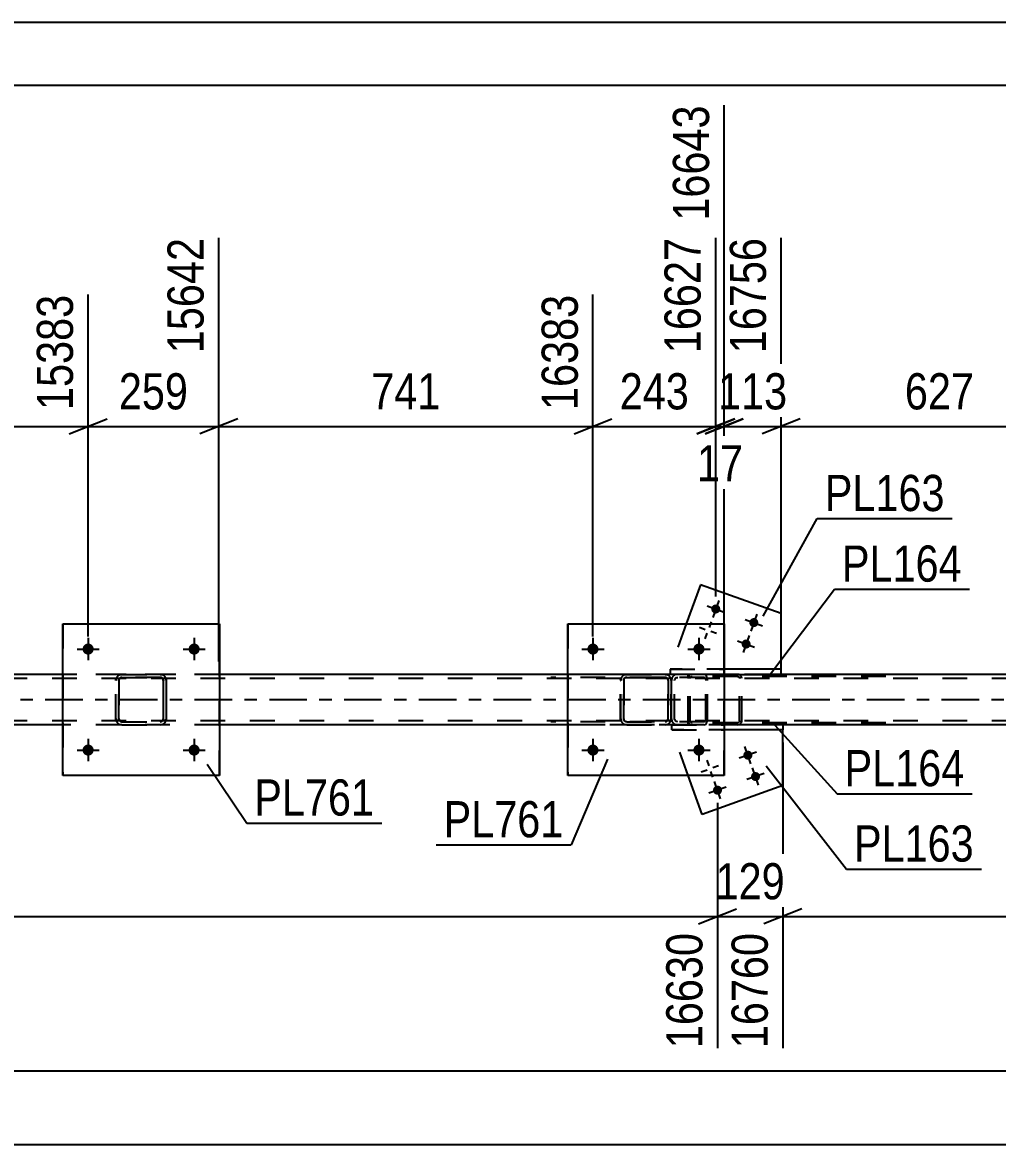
# Model space of a CAD drawing. Header units: millimetres. Extents: x 0 to 841, y 0 to 594.
# Drawn here: x 649.3 to 726.6, y 505.1 to 594 of the extents above; entities that cross this region are included whole.
import ezdxf

# ---------------------------------------------------------------- set-up
doc = ezdxf.new("R2010")
doc.units = ezdxf.units.MM
doc.linetypes.add('DXK_LINE_DOT2', pattern=[3.9198, 1.9599, -1.9599])
doc.linetypes.add('DXK_LINE_DOT3', pattern=[5.9187, 2.979, -0.9799, 0.9799, -0.9799])
doc.styles.add('Arial Narrow', font='ARIALN.TTF', dxfattribs={"height": 0.2})

# ---------------------------------------------------------------- blocks, each defined once
blk = doc.blocks.new('Unknown-318889158-1133')
at = {"color": 5, "linetype": 'Continuous'}
for p, q in [((841, 594), (0, 594)), ((836, 589), (5, 589))]:
    blk.add_line(p, q, dxfattribs=at)
blk = doc.blocks.new('Part-318889158-5027 - 5006')
at = {"color": 7, "linetype": 'DXK_LINE_DOT2'}
for p, q in [((702.38, 542.36), (702.249, 542.336)), ((717.709, 542.36), (702.38, 542.36)), ((706.086, 542.336), (705.955, 542.36)), ((702.065, 542.163), (702.039, 542.04)), ((702.039, 538.68), (702.039, 542.04)), ((702.209, 542.04), (702.222, 542.101)), ((702.209, 538.68), (702.209, 542.04)), ((702.222, 542.101), (702.259, 542.153)), ((702.259, 542.153), (702.314, 542.188)), ((702.314, 542.188), (702.38, 542.2)), ((717.709, 542.2), (702.38, 542.2)), ((705.955, 542.2), (706.02, 542.188)), ((706.02, 542.188), (706.045, 542.173)), ((706.045, 542.173), (706.076, 542.153)), ((706.076, 542.153), (706.113, 542.101)), ((706.113, 542.101), (706.126, 542.04)), ((706.126, 538.68), (706.126, 542.04)), ((706.296, 542.04), (706.27, 542.163)), ((706.296, 538.68), (706.296, 542.04)), ((702.039, 538.68), (702.065, 538.558)), ((702.222, 538.619), (702.209, 538.68)), ((706.126, 538.68), (706.113, 538.619)), ((706.27, 538.558), (706.296, 538.68)), ((702.259, 538.567), (702.222, 538.619)), ((702.249, 538.385), (702.38, 538.36)), ((702.314, 538.532), (702.259, 538.567)), ((702.38, 538.52), (702.314, 538.532)), ((717.709, 538.52), (702.38, 538.52)), ((717.709, 538.36), (702.38, 538.36)), ((706.02, 538.532), (705.955, 538.52)), ((705.955, 538.36), (706.086, 538.385)), ((706.076, 538.567), (706.02, 538.532)), ((706.113, 538.619), (706.076, 538.567))]:
    blk.add_line(p, q, dxfattribs=at)
for centre, start, end in [((702.367, 542.026), 110.75832, 155.68004), ((705.968, 542.026), 24.31996, 69.24168), ((702.367, 538.694), 204.31996, 249.24168), ((705.968, 538.694), 290.75832, 335.68004)]:
    blk.add_arc(centre, 0.331, start, end, dxfattribs=at)
blk = doc.blocks.new('Part-318889158-5029 - 5006')
at = {"color": 7, "linetype": 'DXK_LINE_DOT2'}
for p, q in [((703.315, 542.36), (691.159, 542.36)), ((701.224, 542.36), (701.032, 542.324)), ((702.039, 542.12), (702.039, 542.36)), ((703.419, 542.324), (703.315, 542.36)), ((703.507, 542.22), (703.419, 542.324)), ((703.566, 542.064), (703.507, 542.22)), ((703.315, 542.12), (691.159, 542.12)), ((700.76, 542.064), (700.721, 541.88)), ((700.721, 538.84), (700.721, 541.88)), ((700.973, 541.88), (700.992, 541.972)), ((700.973, 538.84), (700.973, 541.88)), ((700.992, 541.972), (701.046, 542.05)), ((701.046, 542.05), (701.128, 542.102)), ((701.128, 542.102), (701.224, 542.12)), ((703.315, 542.12), (703.367, 542.102)), ((703.367, 542.102), (703.411, 542.05)), ((703.411, 542.05), (703.44, 541.972)), ((703.44, 541.972), (703.451, 541.88)), ((703.451, 538.84), (703.451, 541.88)), ((703.586, 541.88), (703.566, 542.064)), ((703.586, 538.84), (703.586, 541.88)), ((700.721, 538.84), (700.76, 538.656)), ((700.992, 538.748), (700.973, 538.84)), ((701.046, 538.67), (700.992, 538.748)), ((701.128, 538.618), (701.046, 538.67)), ((703.411, 538.67), (703.367, 538.618)), ((703.44, 538.748), (703.411, 538.67)), ((703.451, 538.84), (703.44, 538.748)), ((703.566, 538.656), (703.586, 538.84)), ((703.315, 538.6), (691.159, 538.6)), ((703.315, 538.36), (691.159, 538.36)), ((701.032, 538.397), (701.224, 538.36)), ((701.224, 538.6), (701.128, 538.618)), ((702.039, 538.36), (702.039, 538.6)), ((703.367, 538.618), (703.315, 538.6)), ((703.315, 538.36), (703.419, 538.397)), ((703.419, 538.397), (703.507, 538.501)), ((703.507, 538.501), (703.566, 538.656))]:
    blk.add_line(p, q, dxfattribs=at)
for centre, start, end in [((701.209, 541.865), 111.1941, 156.15059), ((701.209, 538.855), 203.84941, 248.8059)]:
    blk.add_arc(centre, 0.492, start, end, dxfattribs=at)
blk = doc.blocks.new('Bolt-318889158-5117 - 5006')
at = {"linetype": 'Continuous'}
for points in [[(706.445, 535.837, -1), (707.123, 536.08, -1)], [(707.052, 534.142, -1), (707.73, 534.385, -1)], [(704.039, 533.064, -1), (704.717, 533.307, -1)]]:
    blk.add_hatch(color=1, dxfattribs=at).paths.add_polyline_path(points)
at = {"color": 1, "linetype": 'Continuous'}
for p, q in [((707.462, 536.201), (706.106, 535.716)), ((707.027, 535.281), (706.541, 536.636)), ((703.529, 535.558), (703.69, 535.106)), ((704.449, 535.123), (703.998, 534.961)), ((703.093, 534.637), (703.545, 534.799)), ((704.014, 534.202), (703.852, 534.653)), ((708.069, 534.506), (706.713, 534.021)), ((707.633, 533.586), (707.148, 534.942)), ((705.056, 533.428), (703.7, 532.943)), ((704.621, 532.507), (704.135, 533.863))]:
    blk.add_line(p, q, dxfattribs=at)
blk = doc.blocks.new('Part-318889158-5053 - 5006')
at = {"color": 7, "linetype": 'DXK_LINE_DOT2'}
for p, q in [((759.444, 542.36), (92.515, 542.36)), ((664.907, 542.36), (652.507, 542.36)), ((709.418, 542.36), (692.507, 542.36)), ((759.444, 542.04), (82.915, 542.04)), ((759.444, 538.68), (82.915, 538.68)), ((664.907, 538.36), (652.507, 538.36)), ((709.557, 538.36), (692.507, 538.36))]:
    blk.add_line(p, q, dxfattribs=at)
at = {"color": 2, "linetype": 'Continuous'}
for p, q in [((652.507, 542.36), (624.912, 542.36)), ((692.507, 542.36), (664.907, 542.36)), ((732.512, 542.36), (709.418, 542.36)), ((652.507, 538.36), (624.912, 538.36)), ((692.507, 538.36), (664.907, 538.36)), ((732.512, 538.36), (709.557, 538.36))]:
    blk.add_line(p, q, dxfattribs=at)
at = {"color": 7, "linetype": 'DXK_LINE_DOT3'}
blk.add_line((82.915, 540.36), (759.444, 540.36), dxfattribs=at)
blk = doc.blocks.new('Bolt-318889158-5169 - 5006')
at = {"linetype": 'Continuous'}
for points in [[(654.067, 544.36), (654.076, 544.451), (654.105, 544.539), (654.151, 544.619), (654.212, 544.687), (654.287, 544.741), (654.371, 544.778), (654.461, 544.797), (654.553, 544.797), (654.643, 544.778), (654.727, 544.741), (654.801, 544.687), (654.863, 544.619), (654.909, 544.539), (654.937, 544.451), (654.947, 544.36), (654.937, 544.268), (654.909, 544.181), (654.863, 544.101), (654.801, 544.033), (654.727, 543.979), (654.643, 543.941), (654.553, 543.922), (654.461, 543.922), (654.371, 543.941), (654.287, 543.979), (654.212, 544.033), (654.151, 544.101), (654.105, 544.181), (654.076, 544.268)], [(662.467, 544.36), (662.476, 544.451), (662.505, 544.539), (662.551, 544.619), (662.612, 544.687), (662.687, 544.741), (662.771, 544.778), (662.861, 544.797), (662.953, 544.797), (663.043, 544.778), (663.127, 544.741), (663.201, 544.687), (663.263, 544.619), (663.309, 544.539), (663.337, 544.451), (663.347, 544.36), (663.337, 544.268), (663.309, 544.181), (663.263, 544.101), (663.201, 544.033), (663.127, 543.979), (663.043, 543.941), (662.953, 543.922), (662.861, 543.922), (662.771, 543.941), (662.687, 543.979), (662.612, 544.033), (662.551, 544.101), (662.505, 544.181), (662.476, 544.268)]]:
    blk.add_hatch(color=1, dxfattribs=at).paths.add_polyline_path(points)
at = {"color": 1, "linetype": 'Continuous'}
for p, q in [((654.507, 545.24), (654.507, 543.48)), ((662.907, 545.24), (662.907, 543.48)), ((653.627, 544.36), (655.387, 544.36)), ((662.027, 544.36), (663.787, 544.36))]:
    blk.add_line(p, q, dxfattribs=at)
blk = doc.blocks.new('Part-318889158-5116 - 5006')
at = {"color": 2, "linetype": 'Continuous'}
for p, q in [((692.507, 534.359), (692.507, 546.359)), ((692.507, 546.359), (692.507, 546.359)), ((692.507, 546.359), (704.907, 546.359)), ((704.907, 546.359), (704.907, 534.359)), ((692.507, 534.359), (692.507, 534.359)), ((704.907, 534.359), (692.507, 534.359))]:
    blk.add_line(p, q, dxfattribs=at)
at = {"color": 7, "linetype": 'DXK_LINE_DOT2'}
for p, q in [((692.507, 546.359), (692.507, 534.359)), ((692.507, 546.359), (692.507, 546.359)), ((704.907, 534.359), (704.907, 546.359)), ((692.507, 534.359), (692.507, 534.359))]:
    blk.add_line(p, q, dxfattribs=at)
blk = doc.blocks.new('Part-318889158-5122 - 5006')
at = {"color": 7, "linetype": 'DXK_LINE_DOT2'}
for p, q in [((700.757, 537.96), (700.757, 538.36)), ((700.757, 538.36), (704.907, 538.36)), ((700.757, 537.96), (704.907, 537.96))]:
    blk.add_line(p, q, dxfattribs=at)
at = {"color": 2, "linetype": 'Continuous'}
for p, q in [((709.557, 538.36), (704.907, 538.36)), ((709.557, 537.96), (704.907, 537.96)), ((709.557, 538.36), (709.557, 537.96))]:
    blk.add_line(p, q, dxfattribs=at)
blk = doc.blocks.new('Part-318889158-5127 - 5006')
at = {"color": 7, "linetype": 'DXK_LINE_DOT2'}
for p in [(709.557, 537.96), (702.046, 534.359)]:
    blk.add_line(p, (700.757, 537.96), dxfattribs=at)
at = {"color": 2, "linetype": 'Continuous'}
for p, q in [((709.557, 533.552), (709.557, 537.96)), ((703.155, 531.26), (702.046, 534.359)), ((709.557, 533.552), (703.155, 531.26))]:
    blk.add_line(p, q, dxfattribs=at)
blk = doc.blocks.new('Bolt-318889158-5128 - 5006')
at = {"linetype": 'Continuous'}
for points in [[(704.578, 547.415, -1), (703.9, 547.658, -1)], [(707.59, 546.335, -1), (706.912, 546.578, -1)], [(706.982, 544.641, -1), (706.305, 544.884, -1)]]:
    blk.add_hatch(color=1, dxfattribs=at).paths.add_polyline_path(points)
at = {"color": 1, "linetype": 'Continuous'}
for p, q in [((703.561, 547.78), (704.917, 547.294)), ((704.482, 548.215), (703.996, 546.859)), ((706.573, 546.7), (707.929, 546.214)), ((707.494, 547.134), (707.008, 545.779)), ((702.954, 546.086), (703.405, 545.924)), ((703.874, 546.52), (703.713, 546.069)), ((703.388, 545.165), (703.55, 545.616)), ((704.309, 545.599), (703.858, 545.761)), ((705.966, 545.005), (707.321, 544.519)), ((706.887, 545.44), (706.401, 544.085))]:
    blk.add_line(p, q, dxfattribs=at)
blk = doc.blocks.new('Part-318889158-5133 - 5006')
at = {"color": 2, "linetype": 'Continuous'}
for p, q in [((703.017, 549.462), (701.904, 546.359)), ((709.418, 547.167), (703.017, 549.462)), ((709.418, 542.76), (709.418, 547.167))]:
    blk.add_line(p, q, dxfattribs=at)
at = {"color": 7, "linetype": 'DXK_LINE_DOT2'}
for p in [(701.904, 546.359), (709.418, 542.76)]:
    blk.add_line(p, (700.614, 542.76), dxfattribs=at)
blk = doc.blocks.new('Bolt-318889158-5170 - 5006')
at = {"linetype": 'Continuous'}
for points in [[(654.067, 536.36), (654.076, 536.451), (654.105, 536.539), (654.151, 536.619), (654.212, 536.687), (654.287, 536.741), (654.371, 536.778), (654.461, 536.797), (654.553, 536.797), (654.643, 536.778), (654.727, 536.741), (654.801, 536.687), (654.863, 536.619), (654.909, 536.539), (654.937, 536.451), (654.947, 536.36), (654.937, 536.268), (654.909, 536.181), (654.863, 536.101), (654.801, 536.033), (654.727, 535.979), (654.643, 535.941), (654.553, 535.922), (654.461, 535.922), (654.371, 535.941), (654.287, 535.979), (654.212, 536.033), (654.151, 536.101), (654.105, 536.181), (654.076, 536.268)], [(662.467, 536.36), (662.476, 536.451), (662.505, 536.539), (662.551, 536.619), (662.612, 536.687), (662.687, 536.741), (662.771, 536.778), (662.861, 536.797), (662.953, 536.797), (663.043, 536.778), (663.127, 536.741), (663.201, 536.687), (663.263, 536.619), (663.309, 536.539), (663.337, 536.451), (663.347, 536.36), (663.337, 536.268), (663.309, 536.181), (663.263, 536.101), (663.201, 536.033), (663.127, 535.979), (663.043, 535.941), (662.953, 535.922), (662.861, 535.922), (662.771, 535.941), (662.687, 535.979), (662.612, 536.033), (662.551, 536.101), (662.505, 536.181), (662.476, 536.268)]]:
    blk.add_hatch(color=1, dxfattribs=at).paths.add_polyline_path(points)
at = {"color": 1, "linetype": 'Continuous'}
for p, q in [((654.507, 537.24), (654.507, 535.48)), ((662.907, 537.24), (662.907, 535.48)), ((653.627, 536.36), (655.387, 536.36)), ((662.027, 536.36), (663.787, 536.36))]:
    blk.add_line(p, q, dxfattribs=at)
blk = doc.blocks.new('Bolt-318889158-5173 - 5006')
at = {"linetype": 'Continuous'}
for points in [[(694.067, 544.36), (694.076, 544.451), (694.105, 544.539), (694.151, 544.619), (694.212, 544.687), (694.287, 544.741), (694.371, 544.778), (694.461, 544.797), (694.553, 544.797), (694.643, 544.778), (694.727, 544.741), (694.801, 544.687), (694.863, 544.619), (694.909, 544.539), (694.937, 544.451), (694.947, 544.36), (694.937, 544.268), (694.909, 544.181), (694.863, 544.101), (694.801, 544.033), (694.727, 543.979), (694.643, 543.941), (694.553, 543.922), (694.461, 543.922), (694.371, 543.941), (694.287, 543.979), (694.212, 544.033), (694.151, 544.101), (694.105, 544.181), (694.076, 544.268)], [(702.467, 544.36), (702.476, 544.451), (702.505, 544.539), (702.551, 544.619), (702.612, 544.687), (702.687, 544.741), (702.771, 544.778), (702.861, 544.797), (702.953, 544.797), (703.043, 544.778), (703.127, 544.741), (703.201, 544.687), (703.263, 544.619), (703.309, 544.539), (703.337, 544.451), (703.347, 544.36), (703.337, 544.268), (703.309, 544.181), (703.263, 544.101), (703.201, 544.033), (703.127, 543.979), (703.043, 543.941), (702.953, 543.922), (702.861, 543.922), (702.771, 543.941), (702.687, 543.979), (702.612, 544.033), (702.551, 544.101), (702.505, 544.181), (702.476, 544.268)]]:
    blk.add_hatch(color=1, dxfattribs=at).paths.add_polyline_path(points)
at = {"color": 1, "linetype": 'Continuous'}
for p, q in [((694.507, 545.24), (694.507, 543.48)), ((702.907, 545.24), (702.907, 543.48)), ((693.627, 544.36), (695.387, 544.36)), ((702.027, 544.36), (703.787, 544.36))]:
    blk.add_line(p, q, dxfattribs=at)
blk = doc.blocks.new('Bolt-318889158-5174 - 5006')
at = {"linetype": 'Continuous'}
for points in [[(694.067, 536.36), (694.076, 536.451), (694.105, 536.539), (694.151, 536.619), (694.212, 536.687), (694.287, 536.741), (694.371, 536.778), (694.461, 536.797), (694.553, 536.797), (694.643, 536.778), (694.727, 536.741), (694.801, 536.687), (694.863, 536.619), (694.909, 536.539), (694.937, 536.451), (694.947, 536.36), (694.937, 536.268), (694.909, 536.181), (694.863, 536.101), (694.801, 536.033), (694.727, 535.979), (694.643, 535.941), (694.553, 535.922), (694.461, 535.922), (694.371, 535.941), (694.287, 535.979), (694.212, 536.033), (694.151, 536.101), (694.105, 536.181), (694.076, 536.268)], [(702.467, 536.36), (702.476, 536.451), (702.505, 536.539), (702.551, 536.619), (702.612, 536.687), (702.687, 536.741), (702.771, 536.778), (702.861, 536.797), (702.953, 536.797), (703.043, 536.778), (703.127, 536.741), (703.201, 536.687), (703.263, 536.619), (703.309, 536.539), (703.337, 536.451), (703.347, 536.36), (703.337, 536.268), (703.309, 536.181), (703.263, 536.101), (703.201, 536.033), (703.127, 535.979), (703.043, 535.941), (702.953, 535.922), (702.861, 535.922), (702.771, 535.941), (702.687, 535.979), (702.612, 536.033), (702.551, 536.101), (702.505, 536.181), (702.476, 536.268)]]:
    blk.add_hatch(color=1, dxfattribs=at).paths.add_polyline_path(points)
at = {"color": 1, "linetype": 'Continuous'}
for p, q in [((694.507, 537.24), (694.507, 535.48)), ((702.907, 537.24), (702.907, 535.48)), ((693.627, 536.36), (695.387, 536.36)), ((702.027, 536.36), (703.787, 536.36))]:
    blk.add_line(p, q, dxfattribs=at)
blk = doc.blocks.new('Part-318889158-5238 - 5006')
at = {"color": 2, "linetype": 'Continuous'}
for p, q in [((652.507, 534.359), (652.507, 546.359)), ((652.507, 546.359), (652.507, 546.359)), ((652.507, 546.359), (664.907, 546.359)), ((664.907, 546.359), (664.907, 534.359)), ((652.507, 534.359), (652.507, 534.359)), ((664.907, 534.359), (652.507, 534.359))]:
    blk.add_line(p, q, dxfattribs=at)
at = {"color": 7, "linetype": 'DXK_LINE_DOT2'}
for p, q in [((652.507, 546.359), (652.507, 534.359)), ((652.507, 546.359), (652.507, 546.359)), ((664.907, 534.359), (664.907, 546.359)), ((652.507, 534.359), (652.507, 534.359))]:
    blk.add_line(p, q, dxfattribs=at)
blk = doc.blocks.new('Part-318889158-5239 - 5006')
at = {"color": 7, "linetype": 'DXK_LINE_DOT2'}
for p, q in [((656.998, 542.324), (657.182, 542.36)), ((657.187, 542.359), (657.003, 542.323)), ((657.187, 542.359), (657.182, 542.36)), ((657.182, 542.36), (660.222, 542.36)), ((657.187, 542.359), (660.227, 542.359)), ((660.222, 542.36), (660.227, 542.359)), ((660.222, 542.36), (660.406, 542.324)), ((660.41, 542.323), (660.227, 542.359)), ((656.702, 541.88), (656.739, 542.064)), ((656.702, 541.88), (656.707, 541.879)), ((656.702, 538.84), (656.702, 541.88)), ((656.743, 542.063), (656.707, 541.879)), ((656.707, 538.839), (656.707, 541.879)), ((656.96, 541.972), (656.942, 541.88)), ((656.947, 541.879), (656.942, 541.88)), ((656.942, 541.88), (656.942, 538.84)), ((656.947, 541.879), (656.965, 541.971)), ((656.947, 538.839), (656.947, 541.879)), ((657.012, 542.05), (656.96, 541.972)), ((656.965, 541.971), (657.017, 542.049)), ((657.09, 542.102), (657.012, 542.05)), ((657.017, 542.049), (657.095, 542.101)), ((657.182, 542.12), (657.09, 542.102)), ((657.095, 542.101), (657.187, 542.119)), ((657.182, 542.12), (657.187, 542.119)), ((660.222, 542.12), (657.182, 542.12)), ((657.187, 542.119), (660.227, 542.119)), ((660.227, 542.119), (660.222, 542.12)), ((660.314, 542.102), (660.222, 542.12)), ((660.227, 542.119), (660.319, 542.101)), ((660.314, 542.102), (660.319, 542.101)), ((660.392, 542.05), (660.314, 542.102)), ((660.319, 542.101), (660.396, 542.049)), ((660.444, 541.972), (660.392, 542.05)), ((660.396, 542.049), (660.448, 541.971)), ((660.462, 541.88), (660.444, 541.972)), ((660.448, 541.971), (660.467, 541.879)), ((660.467, 541.879), (660.462, 541.88)), ((660.462, 541.88), (660.462, 538.84)), ((660.467, 538.839), (660.467, 541.879)), ((660.666, 542.064), (660.702, 541.88)), ((660.707, 541.879), (660.67, 542.063)), ((660.707, 541.879), (660.702, 541.88)), ((660.702, 541.88), (660.702, 538.84)), ((660.707, 538.839), (660.707, 541.879)), ((656.707, 538.839), (656.702, 538.84)), ((656.739, 538.656), (656.702, 538.84)), ((656.707, 538.839), (656.743, 538.655)), ((656.942, 538.84), (656.947, 538.839)), ((656.942, 538.84), (656.96, 538.748)), ((656.965, 538.747), (656.947, 538.839)), ((656.96, 538.748), (657.012, 538.67)), ((657.017, 538.669), (656.965, 538.747)), ((657.012, 538.67), (657.09, 538.618)), ((657.095, 538.617), (657.017, 538.669)), ((660.314, 538.618), (660.392, 538.67)), ((660.396, 538.669), (660.319, 538.617)), ((660.392, 538.67), (660.444, 538.748)), ((660.448, 538.747), (660.396, 538.669)), ((660.444, 538.748), (660.462, 538.84)), ((660.467, 538.839), (660.448, 538.747)), ((660.462, 538.84), (660.467, 538.839)), ((660.702, 538.84), (660.666, 538.656)), ((660.67, 538.655), (660.707, 538.839)), ((660.702, 538.84), (660.707, 538.839)), ((656.998, 538.397), (657.003, 538.396)), ((657.182, 538.36), (656.998, 538.397)), ((657.003, 538.396), (657.187, 538.359)), ((657.09, 538.618), (657.182, 538.6)), ((657.187, 538.599), (657.095, 538.617)), ((657.187, 538.599), (657.182, 538.6)), ((657.182, 538.6), (660.222, 538.6)), ((657.187, 538.359), (657.182, 538.36)), ((657.182, 538.36), (660.222, 538.36)), ((657.187, 538.599), (660.227, 538.599)), ((657.187, 538.359), (660.227, 538.359)), ((660.222, 538.6), (660.314, 538.618)), ((660.222, 538.6), (660.227, 538.599)), ((660.406, 538.397), (660.222, 538.36)), ((660.222, 538.36), (660.227, 538.359)), ((660.319, 538.617), (660.227, 538.599)), ((660.227, 538.359), (660.41, 538.396))]:
    blk.add_line(p, q, dxfattribs=at)
at = {"color": 7, "linetype": 'DXK_LINE_DOT3'}
blk.add_line((658.71, 540.358), (658.699, 540.361), dxfattribs=at)
at = {"color": 7, "linetype": 'DXK_LINE_DOT2'}
for centre, start, end in [((657.182, 541.88), 112.5, 157.5), ((657.187, 541.879), 112.5, 157.5), ((660.222, 541.88), 22.49999, 67.49999), ((660.227, 541.879), 22.49999, 67.49999), ((657.182, 538.84), 202.49999, 247.49999), ((657.187, 538.839), 202.49999, 247.49999), ((660.222, 538.84), 292.5, 337.5), ((660.227, 538.839), 292.5, 337.5)]:
    blk.add_arc(centre, 0.48, start, end, dxfattribs=at)
blk = doc.blocks.new('Part-318889158-5250 - 5006')
at = {"color": 7, "linetype": 'DXK_LINE_DOT2'}
for p, q in [((700.614, 542.76), (700.614, 542.36)), ((700.614, 542.76), (704.907, 542.76)), ((704.907, 542.36), (700.614, 542.36))]:
    blk.add_line(p, q, dxfattribs=at)
at = {"color": 2, "linetype": 'Continuous'}
for p, q in [((709.418, 542.76), (704.907, 542.76)), ((704.907, 542.36), (709.418, 542.36)), ((709.418, 542.36), (709.418, 542.76))]:
    blk.add_line(p, q, dxfattribs=at)
blk = doc.blocks.new('Part-318889158-5251 - 5006')
at = {"color": 7, "linetype": 'DXK_LINE_DOT2'}
for p, q in [((696.998, 542.324), (697.182, 542.36)), ((697.187, 542.359), (697.003, 542.323)), ((697.187, 542.359), (697.182, 542.36)), ((697.182, 542.36), (700.222, 542.36)), ((697.187, 542.359), (700.227, 542.359)), ((700.222, 542.36), (700.227, 542.359)), ((700.222, 542.36), (700.406, 542.324)), ((700.41, 542.323), (700.227, 542.359)), ((696.702, 541.88), (696.739, 542.064)), ((696.702, 541.88), (696.707, 541.879)), ((696.702, 538.84), (696.702, 541.88)), ((696.743, 542.063), (696.707, 541.879)), ((696.707, 538.839), (696.707, 541.879)), ((696.96, 541.972), (696.942, 541.88)), ((696.947, 541.879), (696.942, 541.88)), ((696.942, 541.88), (696.942, 538.84)), ((696.947, 541.879), (696.965, 541.971)), ((696.947, 538.839), (696.947, 541.879)), ((697.012, 542.05), (696.96, 541.972)), ((696.965, 541.971), (697.017, 542.049)), ((697.09, 542.102), (697.012, 542.05)), ((697.017, 542.049), (697.095, 542.101)), ((697.182, 542.12), (697.09, 542.102)), ((697.095, 542.101), (697.187, 542.119)), ((697.182, 542.12), (697.187, 542.119)), ((700.222, 542.12), (697.182, 542.12)), ((697.187, 542.119), (700.227, 542.119)), ((700.227, 542.119), (700.222, 542.12)), ((700.314, 542.102), (700.222, 542.12)), ((700.227, 542.119), (700.319, 542.101)), ((700.314, 542.102), (700.319, 542.101)), ((700.392, 542.05), (700.314, 542.102)), ((700.319, 542.101), (700.396, 542.049)), ((700.444, 541.972), (700.392, 542.05)), ((700.396, 542.049), (700.448, 541.971)), ((700.462, 541.88), (700.444, 541.972)), ((700.448, 541.971), (700.467, 541.879)), ((700.467, 541.879), (700.462, 541.88)), ((700.462, 541.88), (700.462, 538.84)), ((700.467, 538.839), (700.467, 541.879)), ((700.666, 542.064), (700.702, 541.88)), ((700.707, 541.879), (700.67, 542.063)), ((700.707, 541.879), (700.702, 541.88)), ((700.702, 541.88), (700.702, 538.84)), ((700.707, 538.839), (700.707, 541.879)), ((696.707, 538.839), (696.702, 538.84)), ((696.739, 538.656), (696.702, 538.84)), ((696.707, 538.839), (696.743, 538.655)), ((696.942, 538.84), (696.947, 538.839)), ((696.942, 538.84), (696.96, 538.748)), ((696.965, 538.747), (696.947, 538.839)), ((696.96, 538.748), (697.012, 538.67)), ((697.017, 538.669), (696.965, 538.747)), ((697.012, 538.67), (697.09, 538.618)), ((697.095, 538.617), (697.017, 538.669)), ((700.314, 538.618), (700.392, 538.67)), ((700.396, 538.669), (700.319, 538.617)), ((700.392, 538.67), (700.444, 538.748)), ((700.448, 538.747), (700.396, 538.669)), ((700.444, 538.748), (700.462, 538.84)), ((700.467, 538.839), (700.448, 538.747)), ((700.462, 538.84), (700.467, 538.839)), ((700.702, 538.84), (700.666, 538.656)), ((700.67, 538.655), (700.707, 538.839)), ((700.702, 538.84), (700.707, 538.839)), ((696.998, 538.397), (697.003, 538.396)), ((697.182, 538.36), (696.998, 538.397)), ((697.003, 538.396), (697.187, 538.359)), ((697.09, 538.618), (697.182, 538.6)), ((697.187, 538.599), (697.095, 538.617)), ((697.187, 538.599), (697.182, 538.6)), ((697.182, 538.6), (700.222, 538.6)), ((697.187, 538.359), (697.182, 538.36)), ((697.182, 538.36), (700.222, 538.36)), ((697.187, 538.599), (700.227, 538.599)), ((697.187, 538.359), (700.227, 538.359)), ((700.222, 538.6), (700.314, 538.618)), ((700.222, 538.6), (700.227, 538.599)), ((700.406, 538.397), (700.222, 538.36)), ((700.222, 538.36), (700.227, 538.359)), ((700.319, 538.617), (700.227, 538.599)), ((700.227, 538.359), (700.41, 538.396))]:
    blk.add_line(p, q, dxfattribs=at)
at = {"color": 7, "linetype": 'DXK_LINE_DOT3'}
blk.add_line((698.71, 540.358), (698.699, 540.361), dxfattribs=at)
at = {"color": 7, "linetype": 'DXK_LINE_DOT2'}
for centre, start, end in [((697.182, 541.88), 112.5, 157.5), ((697.187, 541.879), 112.5, 157.5), ((700.222, 541.88), 22.49999, 67.49999), ((700.227, 541.879), 22.49999, 67.49999), ((697.182, 538.84), 202.49999, 247.49999), ((697.187, 538.839), 202.49999, 247.49999), ((700.222, 538.84), 292.5, 337.5), ((700.227, 538.839), 292.5, 337.5)]:
    blk.add_arc(centre, 0.48, start, end, dxfattribs=at)
blk = doc.blocks.new('StraightDimension-318889158-18008 - 5006')
at = {"color": 7, "linetype": 'Continuous'}
for p, q in [((624.916, 543.36), (624.916, 576.94)), ((654.507, 545.36), (654.507, 572.44)), ((626.416, 562.6), (623.416, 561.4)), ((624.916, 562), (654.507, 562)), ((653.007, 561.4), (656.007, 562.6))]:
    blk.add_line(p, q, dxfattribs=at)
at = {"color": 0}
blk.add_wipeout([(643.053, 562.75), (643.053, 566.95), (636.369, 566.95), (636.369, 562.75)], dxfattribs=at)
at = {"color": 3, "style": 'Arial Narrow'}
blk.add_text('740', height=2.8633, dxfattribs=at).set_placement((636.969, 563.35))
at = {"color": 0, "linetype": 'Continuous'}
blk.add_wipeout([(653.907, 573.04), (649.707, 573.04), (649.707, 562.7), (653.907, 562.7)], dxfattribs=at)
at = {"color": 3, "linetype": 'Continuous', "style": 'Arial Narrow'}
blk.add_text('15383', height=2.8633, rotation=90.00021, dxfattribs=at).set_placement((653.307, 563.3))
blk = doc.blocks.new('StraightDimension-318889158-18002 - 5006')
at = {"color": 7, "linetype": 'Continuous'}
for p, q in [((709.418, 543.76), (709.418, 576.94)), ((734.512, 545.36), (734.512, 572.44)), ((710.918, 562.6), (707.918, 561.4)), ((709.418, 562), (734.512, 562)), ((733.012, 561.4), (736.012, 562.6))]:
    blk.add_line(p, q, dxfattribs=at)
at = {"color": 0}
blk.add_wipeout([(725.307, 562.75), (725.307, 566.95), (718.623, 566.95), (718.623, 562.75)], dxfattribs=at)
at = {"color": 3, "style": 'Arial Narrow'}
blk.add_text('627', height=2.8633, dxfattribs=at).set_placement((719.223, 563.35))
at = {"color": 0, "linetype": 'Continuous'}
blk.add_wipeout([(733.912, 573.04), (729.712, 573.04), (729.712, 562.7), (733.912, 562.7)], dxfattribs=at)
at = {"color": 3, "linetype": 'Continuous', "style": 'Arial Narrow'}
blk.add_text('17383', height=2.8633, rotation=90.00021, dxfattribs=at).set_placement((733.312, 563.3))
blk = doc.blocks.new('StraightDimension-318889158-18006 - 5006')
at = {"color": 7, "linetype": 'Continuous'}
for p, q in [((664.859, 543.369), (664.859, 576.94)), ((694.507, 545.36), (694.507, 572.44)), ((666.359, 562.6), (663.359, 561.4)), ((664.859, 562), (694.507, 562)), ((693.007, 561.4), (696.007, 562.6))]:
    blk.add_line(p, q, dxfattribs=at)
at = {"color": 0}
blk.add_wipeout([(683.025, 562.75), (683.025, 566.95), (676.341, 566.95), (676.341, 562.75)], dxfattribs=at)
at = {"color": 3, "style": 'Arial Narrow'}
blk.add_text('741', height=2.8633, dxfattribs=at).set_placement((676.941, 563.35))
at = {"color": 0, "linetype": 'Continuous'}
blk.add_wipeout([(693.907, 573.04), (689.707, 573.04), (689.707, 562.7), (693.907, 562.7)], dxfattribs=at)
at = {"color": 3, "linetype": 'Continuous', "style": 'Arial Narrow'}
blk.add_text('16383', height=2.8633, rotation=90.00021, dxfattribs=at).set_placement((693.307, 563.3))
blk = doc.blocks.new('StraightDimension-318889158-6023 - 5006')
at = {"color": 7, "linetype": 'Continuous'}
blk.add_line((46.842, 505.113), (760.084, 505.113), dxfattribs=at)
blk = doc.blocks.new('StraightDimension-318889158-6061 - 5006')
at = {"color": 7, "linetype": 'Continuous'}
for p, q in [((709.557, 536.96), (709.557, 512.748)), ((759.444, 537.36), (759.444, 512.748)), ((711.057, 523.789), (708.057, 522.589)), ((757.944, 522.589), (760.944, 523.789)), ((709.557, 523.189), (759.444, 523.189))]:
    blk.add_line(p, q, dxfattribs=at)
at = {"color": 0}
blk.add_wipeout([(738.757, 523.939), (738.757, 528.139), (730.244, 528.139), (730.244, 523.939)], dxfattribs=at)
at = {"color": 3, "style": 'Arial Narrow'}
blk.add_text('1247', height=2.8633, dxfattribs=at).set_placement((730.844, 524.539))
at = {"color": 0, "linetype": 'Continuous'}
blk.add_wipeout([(758.844, 522.489), (754.644, 522.489), (754.644, 512.148), (758.844, 512.148)], dxfattribs=at)
at = {"color": 3, "linetype": 'Continuous', "style": 'Arial Narrow'}
blk.add_text('18007', height=2.8633, rotation=90.00021, dxfattribs=at).set_placement((758.244, 512.748))
blk = doc.blocks.new('StraightDimension-318889158-6065 - 5006')
at = {"color": 7, "linetype": 'Continuous'}
for p, q in [((709.557, 536.96), (709.557, 512.748)), ((704.378, 532.185), (704.378, 512.748)), ((702.878, 522.589), (705.878, 523.789)), ((711.057, 523.789), (708.057, 522.589)), ((704.378, 523.189), (709.557, 523.189))]:
    blk.add_line(p, q, dxfattribs=at)
at = {"color": 0}
blk.add_wipeout([(710.31, 523.939), (710.31, 528.139), (703.625, 528.139), (703.625, 523.939)], dxfattribs=at)
at = {"color": 0, "linetype": 'Continuous'}
blk.add_wipeout([(708.957, 522.489), (704.757, 522.489), (704.757, 512.148), (708.957, 512.148)], dxfattribs=at)
at = {"color": 3, "style": 'Arial Narrow'}
blk.add_text('129', height=2.8633, dxfattribs=at).set_placement((704.225, 524.539))
at = {"color": 3, "linetype": 'Continuous', "style": 'Arial Narrow'}
blk.add_text('16760', height=2.8633, rotation=90.00021, dxfattribs=at).set_placement((708.357, 512.748))
blk = doc.blocks.new('StraightDimension-318889158-6071 - 5006')
at = {"color": 7, "linetype": 'Continuous'}
for p, q in [((704.378, 532.185), (704.378, 512.748)), ((702.878, 522.589), (705.878, 523.789)), ((47.482, 523.189), (704.378, 523.189))]:
    blk.add_line(p, q, dxfattribs=at)
at = {"color": 0, "linetype": 'Continuous'}
blk.add_wipeout([(703.778, 522.489), (699.578, 522.489), (699.578, 512.148), (703.778, 512.148)], dxfattribs=at)
at = {"color": 3, "linetype": 'Continuous', "style": 'Arial Narrow'}
blk.add_text('16630', height=2.8633, rotation=90.00021, dxfattribs=at).set_placement((703.178, 512.748))
blk = doc.blocks.new('StraightDimension-318889158-11034 - 5006')
at = {"color": 7, "linetype": 'Continuous'}
blk.add_line((47.482, 510.94), (759.444, 510.94), dxfattribs=at)
blk = doc.blocks.new('StraightDimension-318889158-18003 - 5006')
at = {"color": 7, "linetype": 'Continuous'}
for p, q in [((704.907, 544), (704.907, 587.44)), ((709.418, 543.76), (709.418, 576.94)), ((703.407, 561.4), (706.407, 562.6)), ((704.907, 562), (709.418, 562)), ((710.918, 562.6), (707.918, 561.4))]:
    blk.add_line(p, q, dxfattribs=at)
at = {"color": 0}
blk.add_wipeout([(710.505, 562.75), (710.505, 566.95), (703.82, 566.95), (703.82, 562.75)], dxfattribs=at)
at = {"color": 3, "style": 'Arial Narrow'}
blk.add_text('113', height=2.8633, dxfattribs=at).set_placement((704.42, 563.35))
at = {"color": 0, "linetype": 'Continuous'}
blk.add_wipeout([(708.818, 577.54), (704.618, 577.54), (704.618, 567.2), (708.818, 567.2)], dxfattribs=at)
at = {"color": 3, "linetype": 'Continuous', "style": 'Arial Narrow'}
blk.add_text('16756', height=2.8633, rotation=90.00021, dxfattribs=at).set_placement((708.218, 567.8))
blk = doc.blocks.new('StraightDimension-318889158-18004 - 5006')
at = {"color": 7, "linetype": 'Continuous'}
for p, q in [((704.907, 544), (704.907, 587.44)), ((704.239, 548.537), (704.239, 576.94)), ((702.739, 561.4), (705.739, 562.6)), ((706.407, 562.6), (703.407, 561.4)), ((704.239, 562), (704.907, 562))]:
    blk.add_line(p, q, dxfattribs=at)
at = {"color": 0, "linetype": 'Continuous'}
blk.add_wipeout([(704.307, 588.04), (700.107, 588.04), (700.107, 577.7), (704.307, 577.7)], dxfattribs=at)
at = {"color": 3, "linetype": 'Continuous', "style": 'Arial Narrow'}
blk.add_text('16643', height=2.8633, rotation=90.00021, dxfattribs=at).set_placement((703.707, 578.3))
at = {"color": 0}
blk.add_wipeout([(707.001, 557.05), (707.001, 561.25), (702.145, 561.25), (702.145, 557.05)], dxfattribs=at)
at = {"color": 3, "style": 'Arial Narrow'}
blk.add_text('17', height=2.8633, dxfattribs=at).set_placement((702.745, 557.65))
blk = doc.blocks.new('StraightDimension-318889158-18005 - 5006')
at = {"color": 7, "linetype": 'Continuous'}
for p, q in [((704.239, 548.537), (704.239, 576.94)), ((694.507, 545.36), (694.507, 572.44)), ((693.007, 561.4), (696.007, 562.6)), ((694.507, 562), (704.239, 562)), ((705.739, 562.6), (702.739, 561.4))]:
    blk.add_line(p, q, dxfattribs=at)
at = {"color": 0}
blk.add_wipeout([(702.715, 562.75), (702.715, 566.95), (696.031, 566.95), (696.031, 562.75)], dxfattribs=at)
at = {"color": 3, "style": 'Arial Narrow'}
blk.add_text('243', height=2.8633, dxfattribs=at).set_placement((696.631, 563.35))
at = {"color": 0, "linetype": 'Continuous'}
blk.add_wipeout([(703.639, 577.54), (699.439, 577.54), (699.439, 567.2), (703.639, 567.2)], dxfattribs=at)
at = {"color": 3, "linetype": 'Continuous', "style": 'Arial Narrow'}
blk.add_text('16627', height=2.8633, rotation=90.00021, dxfattribs=at).set_placement((703.039, 567.8))
blk = doc.blocks.new('StraightDimension-318889158-18007 - 5006')
at = {"color": 7, "linetype": 'Continuous'}
for p, q in [((664.859, 543.369), (664.859, 576.94)), ((654.507, 545.36), (654.507, 572.44)), ((653.007, 561.4), (656.007, 562.6)), ((654.507, 562), (664.859, 562)), ((666.359, 562.6), (663.359, 561.4))]:
    blk.add_line(p, q, dxfattribs=at)
at = {"color": 0}
blk.add_wipeout([(663.025, 562.75), (663.025, 566.95), (656.341, 566.95), (656.341, 562.75)], dxfattribs=at)
at = {"color": 3, "style": 'Arial Narrow'}
blk.add_text('259', height=2.8633, dxfattribs=at).set_placement((656.941, 563.35))
at = {"color": 0, "linetype": 'Continuous'}
blk.add_wipeout([(664.259, 577.54), (660.059, 577.54), (660.059, 567.2), (664.259, 567.2)], dxfattribs=at)
at = {"color": 3, "linetype": 'Continuous', "style": 'Arial Narrow'}
blk.add_text('15642', height=2.8633, rotation=90.00021, dxfattribs=at).set_placement((663.659, 567.8))
blk = doc.blocks.new('Mark-318889158-5118 - 5006')
at = {"color": 30, "linetype": 'Continuous'}
for p, q in [((708.915, 538.328), (713.846, 532.901)), ((713.846, 532.901), (724.55, 532.901))]:
    blk.add_line(p, q, dxfattribs=at)
at = {"color": 0}
blk.add_wipeout([(723.95, 533.501), (723.95, 536.501), (714.446, 536.501), (714.446, 533.501)], dxfattribs=at)
blk.add_wipeout([(723.95, 533.501), (723.95, 536.501), (714.446, 536.501), (714.446, 533.501)], dxfattribs=at)
at = {"color": 3, "style": 'Arial Narrow'}
blk.add_text('PL164', height=2.8633, dxfattribs=at).set_placement((714.446, 533.501))
blk = doc.blocks.new('Mark-318889158-5112 - 5006')
at = {"color": 30, "linetype": 'Continuous'}
for p in [(695.668, 535.645), (682.074, 528.852)]:
    blk.add_line(p, (692.777, 528.852), dxfattribs=at)
at = {"color": 0}
blk.add_wipeout([(692.177, 529.452), (692.177, 532.452), (682.674, 532.452), (682.674, 529.452)], dxfattribs=at)
blk.add_wipeout([(692.177, 529.452), (692.177, 532.452), (682.674, 532.452), (682.674, 529.452)], dxfattribs=at)
at = {"color": 3, "style": 'Arial Narrow'}
blk.add_text('PL761', height=2.8633, dxfattribs=at).set_placement((682.674, 529.452))
blk = doc.blocks.new('Mark-318889158-5123 - 5006')
at = {"color": 30, "linetype": 'Continuous'}
for p, q in [((708.242, 535.12), (714.59, 526.929)), ((714.59, 526.929), (725.294, 526.929))]:
    blk.add_line(p, q, dxfattribs=at)
at = {"color": 0}
blk.add_wipeout([(724.694, 527.529), (724.694, 530.529), (715.19, 530.529), (715.19, 527.529)], dxfattribs=at)
blk.add_wipeout([(724.694, 527.529), (724.694, 530.529), (715.19, 530.529), (715.19, 527.529)], dxfattribs=at)
at = {"color": 3, "style": 'Arial Narrow'}
blk.add_text('PL163', height=2.8633, dxfattribs=at).set_placement((715.19, 527.529))
blk = doc.blocks.new('Mark-318889158-5129 - 5006')
at = {"color": 30, "linetype": 'Continuous'}
for p, q in [((707.984, 546.96), (712.278, 554.696)), ((712.278, 554.696), (722.981, 554.696))]:
    blk.add_line(p, q, dxfattribs=at)
at = {"color": 0}
blk.add_wipeout([(722.381, 555.296), (722.381, 558.296), (712.878, 558.296), (712.878, 555.296)], dxfattribs=at)
blk.add_wipeout([(722.381, 555.296), (722.381, 558.296), (712.878, 558.296), (712.878, 555.296)], dxfattribs=at)
at = {"color": 3, "style": 'Arial Narrow'}
blk.add_text('PL163', height=2.8633, dxfattribs=at).set_placement((712.878, 555.296))
blk = doc.blocks.new('Mark-318889158-5234 - 5006')
at = {"color": 30, "linetype": 'Continuous'}
for p, q in [((663.946, 535.256), (667.074, 530.575)), ((667.074, 530.575), (677.778, 530.575))]:
    blk.add_line(p, q, dxfattribs=at)
at = {"color": 0}
blk.add_wipeout([(677.178, 531.175), (677.178, 534.175), (667.674, 534.175), (667.674, 531.175)], dxfattribs=at)
blk.add_wipeout([(677.178, 531.175), (677.178, 534.175), (667.674, 534.175), (667.674, 531.175)], dxfattribs=at)
at = {"color": 3, "style": 'Arial Narrow'}
blk.add_text('PL761', height=2.8633, dxfattribs=at).set_placement((667.674, 531.175))
blk = doc.blocks.new('Mark-318889158-5246 - 5006')
at = {"color": 30, "linetype": 'Continuous'}
for p, q in [((708.588, 542.392), (713.634, 549.102)), ((713.634, 549.102), (724.338, 549.102))]:
    blk.add_line(p, q, dxfattribs=at)
at = {"color": 0}
blk.add_wipeout([(723.738, 549.702), (723.738, 552.702), (714.234, 552.702), (714.234, 549.702)], dxfattribs=at)
blk.add_wipeout([(723.738, 549.702), (723.738, 552.702), (714.234, 552.702), (714.234, 549.702)], dxfattribs=at)
at = {"color": 3, "style": 'Arial Narrow'}
blk.add_text('PL164', height=2.8633, dxfattribs=at).set_placement((714.234, 549.702))

msp = doc.modelspace()

# ---------------------------------------------------------------- block references
for name in ['Unknown-318889158-1133', 'Part-318889158-5133 - 5006', 'Bolt-318889158-5128 - 5006', 'Part-318889158-5238 - 5006', 'Part-318889158-5116 - 5006', 'Bolt-318889158-5169 - 5006', 'Bolt-318889158-5173 - 5006', 'Part-318889158-5053 - 5006', 'Part-318889158-5239 - 5006', 'Part-318889158-5029 - 5006', 'Part-318889158-5251 - 5006', 'Part-318889158-5250 - 5006', 'Part-318889158-5027 - 5006', 'Part-318889158-5122 - 5006', 'Part-318889158-5127 - 5006', 'Bolt-318889158-5170 - 5006', 'Bolt-318889158-5174 - 5006', 'Bolt-318889158-5117 - 5006']:
    msp.add_blockref(name, (0, 0))

# ---------------------------------------------------------------- next in the draw order: block references
for name in ['StraightDimension-318889158-18008 - 5006', 'StraightDimension-318889158-18006 - 5006', 'StraightDimension-318889158-18002 - 5006', 'StraightDimension-318889158-6023 - 5006']:
    msp.add_blockref(name, (0, 0))

# ---------------------------------------------------------------- next in the draw order: block references
for name in ['StraightDimension-318889158-18003 - 5006', 'StraightDimension-318889158-18007 - 5006', 'StraightDimension-318889158-6061 - 5006']:
    msp.add_blockref(name, (0, 0))

# ---------------------------------------------------------------- next in the draw order: block references
for name in ['StraightDimension-318889158-18004 - 5006', 'Mark-318889158-5129 - 5006', 'StraightDimension-318889158-6065 - 5006']:
    msp.add_blockref(name, (0, 0))

# ---------------------------------------------------------------- next in the draw order: block references
for name in ['StraightDimension-318889158-18005 - 5006', 'Mark-318889158-5246 - 5006', 'StraightDimension-318889158-6071 - 5006']:
    msp.add_blockref(name, (0, 0))

# ---------------------------------------------------------------- next in the draw order: block references
msp.add_blockref('StraightDimension-318889158-11034 - 5006', (0, 0))

# ---------------------------------------------------------------- next in the draw order: block references
for name in ['Mark-318889158-5118 - 5006', 'Mark-318889158-5234 - 5006', 'Mark-318889158-5112 - 5006']:
    msp.add_blockref(name, (0, 0))

# ---------------------------------------------------------------- next in the draw order: block references
msp.add_blockref('Mark-318889158-5123 - 5006', (0, 0))

doc.saveas('drawing.dxf')
